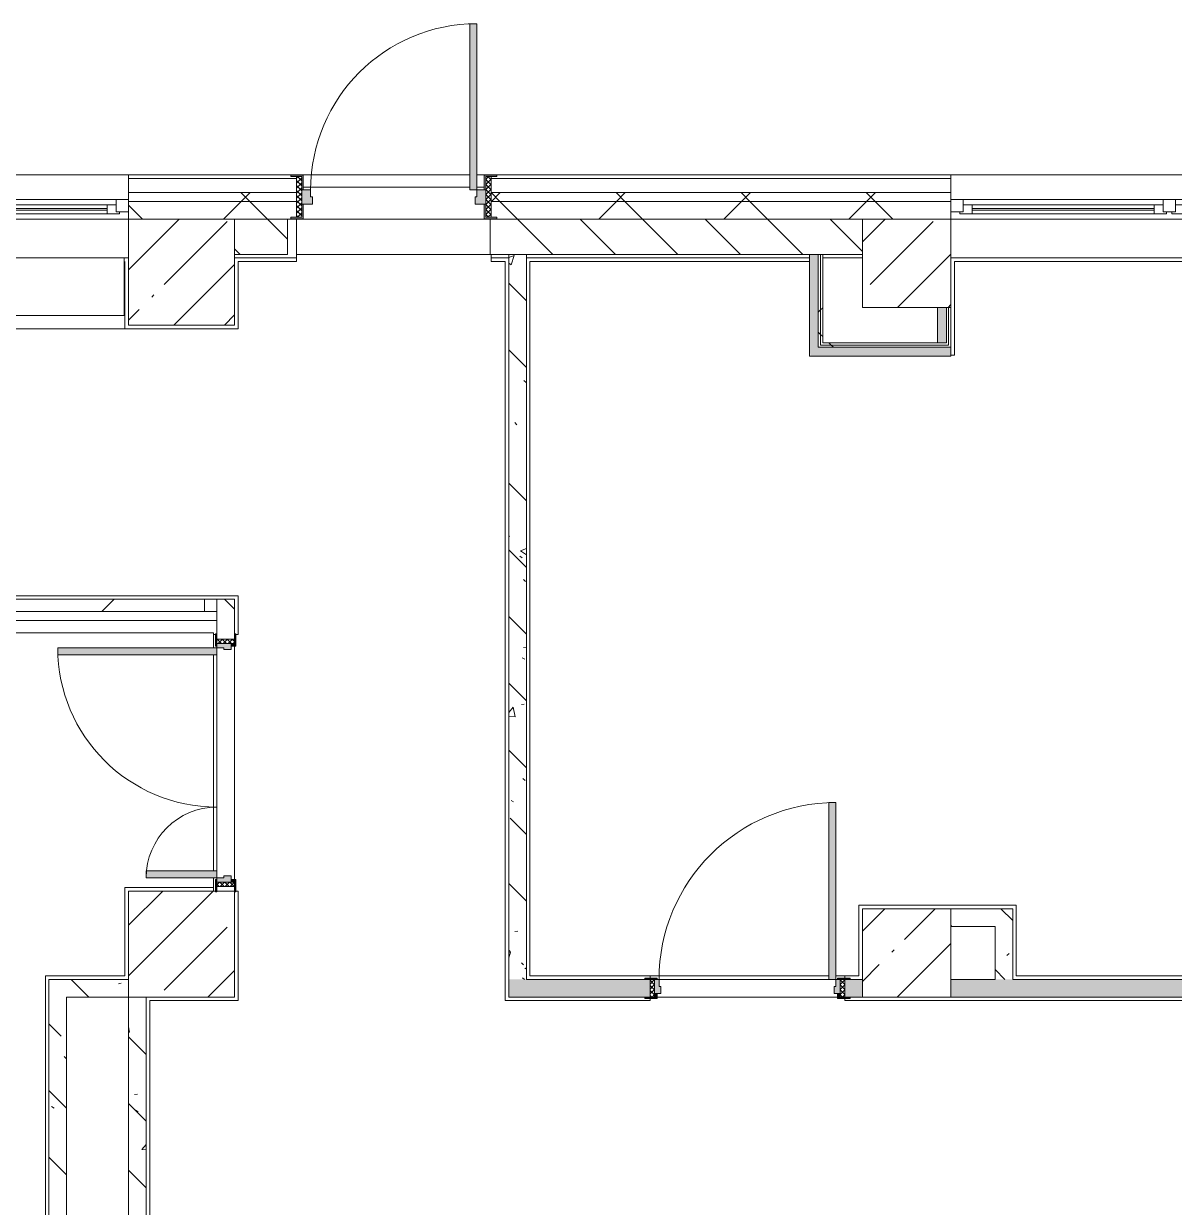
# Model space of a CAD drawing. Header units: millimetres. Extents: x 81368 to 286493, y -8553 to 29000.
# Drawn here: x 225050 to 231557, y 21511 to 28205 of the extents above; entities that cross this region are included whole.
import ezdxf

# ---------------------------------------------------------------- set-up
doc = ezdxf.new("R2010")
doc.units = ezdxf.units.MM
for name, color, linetype, lineweight, true_color in [('A-DOOR-5', 7, 'Continuous', 5, 0xe2e2e2), ('A-DOOR-6', 7, 'Continuous', 5, 0xaaaaaa), ('A-DOOR-FRAM-4', 7, 'Continuous', 5, 0xe2e2e2), ('A-DOOR-FRAM-5', 7, 'Continuous', 5, 0xaaaaaa), ('A-FLOR-3', 7, 'Continuous', 5, 0xaaaaaa), ('I-WALL-4', 7, 'Continuous', 5, 0xe7e7e7), ('I-WALL-5', 7, 'Continuous', 9, 0xe7e7e7), ('I-WALL-8', 7, 'Continuous', 5, 0x787878)]:
    doc.layers.add(name, color=color, linetype=linetype, lineweight=lineweight, true_color=true_color)
for name, color, linetype, lineweight in [('A-GLAZ-2', 7, 'Continuous', 5), ('A-GLAZ-CURT-1', 7, 'Continuous', 5), ('A-GLAZ-CWMG-2', 7, 'Continuous', 5), ('A-WALL', 7, 'Continuous', 9), ('A-WALL-6', 7, 'Continuous', 5), ('I-WALL-6', 7, 'Continuous', 5), ('S-COLS-1', 7, 'Continuous', 5)]:
    doc.layers.add(name, color=color, linetype=linetype, lineweight=lineweight)
pattern_1 = [(45, (159482.88, 0), (-285.1231, 285.1231), []), (45, (159768, 0), (-285.1231, 285.1231), [504.031, -100.806, 16.764, -84.042])]
pattern_2 = [(135, (159482.9, 0), (-377.1708, -377.1708), [533.4, -88.9, 17.78, -88.9]), (135, (159482.9, 376.94), (-377.1708, -377.1708), []), (50, (159482.9, 0), (637.6445, -55.7866), [66.675, -733.425]), (355, (159482.9, 0), (-123.3494, 668.699), [53.34, -586.74]), (100.451, (159536, -4.65), (514.299, 612.908), [56.665, -623.315]), (46.184, (159482.9, 177.8), (948.7764, -147.15), [100.012, -1100.137]), (96.636, (159561.9, 165.5), (830.909, 865.997), [84.998, -934.973]), (351.184, (159482.9, 177.8), (830.918, 865.988), [80.01, -880.11]), (21, (159571.8, 133.35), (530.6506, -357.9283), [66.675, -733.425]), (326, (159571.8, 133.35), (216.308, 644.6585), [53.34, -586.74]), (71.451, (159616, 103.5), (746.9596, 286.7243), [56.665, -623.315]), (37.5, (159482.88, 0), (10.81053, 295.9426), [16.764, -562.864, 16.764, -578.866, -588.962]), (37.5, (159482.88, 0), (10.81053, 295.9426), [-1175.258, 16.764, -572.198]), (7.5, (159482.88, 0), (233.8692, 350.6318), [16.764, -322.834, 16.764, -549.529, -224.472]), (7.5, (159482.88, 0), (233.8692, 350.6318), [-905.891, 16.764, -207.708]), (327.5, (159284.63, 0), (474.5678, -20.0513), [16.764, -205.486, 16.764, -676.656, -920.115]), (327.5, (159284.63, 0), (474.5678, -20.0513), [-915.67, 16.764, -903.351]), (317.5, (159195.73, 0), (518.4522, 88.9934), [16.764, -272.161, 16.764, -443.738, -653.415]), (317.5, (159195.73, 0), (518.4522, 88.9934), [-749.427, 16.764, -636.651])]
pattern_3 = [(45, (159482.9, 0), (-353.5534, 353.5534), []), (135, (159482.9, 0), (-353.5534, -353.5534), [])]
pattern_4 = [(45, (159482.9, 0), (-530.33, 530.33), []), (135, (159482.9, 0), (-530.33, -530.33), [])]

# ---------------------------------------------------------------- blocks, each defined once
blk = doc.blocks.new('Системная панель - Стекло - 70мм-31693610-1_2_3_птичка')
at = {"layer": 'A-GLAZ-CURT-1'}
h = blk.add_hatch(dxfattribs=at)
h.set_pattern_fill('FP_101', color=256, style=0, pattern_type=2)
h.set_pattern_definition([(225, (66547.5, 24415), (1414.214, -1414.214), [1000, -3000]), (225, (67547.5, 24915), (1414.214, -1414.214), [3000, -1000]), (225, (65547.5, 25415), (1414.214, -1414.214), [1000, -3000])])
h.paths.add_polyline_path([(-284.2, 35), (-542.5, 35), (-542.5, -35), (542.5, -35), (542.5, 35), (-258.1, 35)])
for p, q in [((542.5, 35), (-542.5, 35)), ((-542.5, 35), (-542.5, -35)), ((542.5, -35), (542.5, 35)), ((-542.5, -35), (542.5, -35))]:
    blk.add_line(p, q, dxfattribs=at)
blk = doc.blocks.new('BSC_Колонна _Прямоугольная - 500х500-V75-1_2_3_птичка')
at = {"layer": 'S-COLS-1'}
h = blk.add_hatch(dxfattribs=at)
h.set_pattern_fill('FP_118', color=256, style=0, pattern_type=2)
h.set_pattern_definition([(45, (-70560, -22950), (-285.1231, 285.1231), []), (45, (-70274.88, -22950), (-285.1231, 285.1231), [504.031, -100.806, 16.764, -84.042])])
h.paths.add_polyline_path([(250, -250), (250, 250), (-250, 250), (-250, -250), (103.4, -250)])
for p, q in [((250, 250), (-250, 250)), ((-250, 250), (-250, -250)), ((250, -250), (250, 250)), ((-250, -250), (250, -250))]:
    blk.add_line(p, q, dxfattribs=at)
blk = doc.blocks.new('120_Окно_СКБ_3Ст - 120_Окно_СКБ_3Ст_5100-21641134-1_2_3_птичка')
at = {"layer": 'A-GLAZ-2'}
for p, q in [((-2550, -75), (-2550, -5)), ((-2550, -5), (-2480, -5)), ((2550, -5), (-2550, -5)), ((-2480, -5), (-2480, -75)), ((-1720, -35), (-2480, -35)), ((-2480, -35), (-2480, -75)), ((-2430, -85), (-2430, -35)), ((-2430, -55), (-1770, -55)), ((-1770, -65), (-2430, -65)), ((-1770, -85), (-1770, -35)), ((-1720, -75), (-1720, -5)), ((-1720, -5), (-1650, -5)), ((-1720, -75), (-1720, -35)), ((-1650, -5), (-1650, -75)), ((1650, -35), (-1650, -35)), ((1650, -45), (-1650, -45)), ((1650, -75), (1650, -5)), ((1650, -5), (1720, -5)), ((1720, -5), (1720, -75)), ((2480, -35), (1720, -35)), ((1720, -35), (1720, -75)), ((1770, -85), (1770, -35)), ((1770, -55), (2430, -55)), ((2430, -65), (1770, -65)), ((2430, -85), (2430, -35)), ((2480, -75), (2480, -5)), ((2480, -5), (2550, -5)), ((2480, -75), (2480, -35)), ((2550, -5), (2550, -75)), ((-2480, -75), (-2550, -75)), ((-2550, -75), (-2500, -75)), ((-2480, -75), (-2500, -75)), ((-2500, -75), (-2500, -85)), ((-2500, -85), (-1700, -85)), ((-1700, -85), (-2500, -85)), ((-1650, -75), (-1720, -75)), ((-1700, -75), (-1720, -75)), ((-1700, -75), (1700, -75)), ((-1700, -85), (-1700, -75)), ((1720, -75), (1650, -75)), ((1720, -75), (1700, -75)), ((1700, -75), (1700, -85)), ((1700, -85), (2500, -85)), ((2500, -85), (1700, -85)), ((2550, -75), (2480, -75)), ((2500, -75), (2480, -75)), ((2500, -75), (2550, -75)), ((2500, -85), (2500, -75))]:
    blk.add_line(p, q, dxfattribs=at)
blk = doc.blocks.new('120_Окно_СКБ_2Ст - 120_Окно_СКБ_2Ст 2100х2400 _мал створка справа_-19092174-1_2_3_птичка')
at = {"layer": 'A-GLAZ-2'}
for p, q in [((-1050, -75), (-1050, -5)), ((-1050, -5), (-980, -5)), ((1050, -5), (-1050, -5)), ((-980, -5), (-980, -75)), ((150, -35), (-980, -35)), ((-980, -35), (-980, -75)), ((-930, -85), (-930, -35)), ((-930, -55), (100, -55)), ((100, -65), (-930, -65)), ((100, -85), (100, -35)), ((150, -75), (150, -5)), ((150, -5), (220, -5)), ((150, -75), (150, -35)), ((220, -5), (220, -75)), ((980, -35), (220, -35)), ((220, -35), (220, -75)), ((270, -85), (270, -35)), ((270, -55), (930, -55)), ((930, -65), (270, -65)), ((930, -85), (930, -35)), ((980, -75), (980, -5)), ((980, -5), (1050, -5)), ((980, -75), (980, -35)), ((1050, -5), (1050, -75)), ((-980, -75), (-1050, -75)), ((-1050, -75), (-1000, -75)), ((-980, -75), (-1000, -75)), ((-1000, -75), (-1000, -85)), ((-1000, -85), (170, -85)), ((170, -85), (-1000, -85)), ((220, -75), (150, -75)), ((170, -75), (150, -75)), ((170, -75), (200, -75)), ((170, -85), (170, -75)), ((220, -75), (200, -75)), ((200, -75), (200, -85)), ((200, -85), (1000, -85)), ((1000, -85), (200, -85)), ((1050, -75), (980, -75)), ((1000, -75), (980, -75)), ((1000, -75), (1050, -75)), ((1000, -85), (1000, -75))]:
    blk.add_line(p, q, dxfattribs=at)
blk = doc.blocks.new('110_Дверь_СКБ_1Ст_Наружная - ДН-2д_л__ Дверь из подвала ЛК _900 мм в свету_ 3300-22851703-1_2_3_птичка')
at = {"layer": 'A-DOOR-5'}
h = blk.add_hatch(color=256, dxfattribs=at)
h.paths.add_polyline_path([(-500.5, 50), (-492.5, 50), (-492.5, 133), (-562.5, 133), (-562.5, 125), (-500.5, 125), (-500.5, 65)])
h.paths.add_polyline_path([(539.5, 50), (539.5, 125), (601.5, 125), (601.5, 133), (531.5, 133), (531.5, 50)])
h = blk.add_hatch(color=256, dxfattribs=at)
h.paths.add_polyline_path([(539.5, -30), (539.5, 50), (489.5, 50), (489.5, 10), (479.5, 10), (479.5, -30), (489.5, -30)])
h.paths.add_polyline_path([(-440.5, -30), (-440.5, 10), (-450.5, 10), (-450.5, 50), (-500.5, 50), (-500.5, -30), (-450.5, -30)])
h = blk.add_hatch(color=256, dxfattribs=at)
h.paths.add_polyline_path([(540.4, -113), (601.5, -113), (601.5, -105), (539.5, -105), (539.5, -30), (531.5, -30), (531.5, -113), (539.5, -113)])
h.paths.add_polyline_path([(-501.4, -113), (-492.5, -113), (-492.5, -30), (-500.5, -30), (-500.5, -105), (-562.5, -105), (-562.5, -113), (-529.5, -113)])
at = {"layer": 'A-DOOR-6'}
h = blk.add_hatch(dxfattribs=at)
h.set_pattern_fill('FP_171', color=256, style=0, pattern_type=2)
h.set_pattern_definition([(135, (1756.41, 199.685), (-14.14214, -14.14214), []), (225, (1756.41, 199.685), (14.14214, -14.14214), [])])
h.paths.add_polyline_path([(559.5, -105), (569.5, -105), (569.5, 125), (539.5, 121.6), (539.5, -105)])
at = {"layer": 'A-DOOR-FRAM-4'}
blk.add_hatch(color=256, dxfattribs=at).paths.add_polyline_path([(449.5, 50), (489.5, 50), (489.5, 990), (449.5, 990), (449.5, 65)])
at = {"layer": 'A-DOOR-FRAM-5'}
h = blk.add_hatch(dxfattribs=at)
h.set_pattern_fill('FP_172', color=256, style=0, pattern_type=2)
h.set_pattern_definition([(45, (-366.384, 199.685), (-14.1421, 14.1421), []), (135, (-366.384, 199.685), (-14.1421, -14.1421), [])])
h.paths.add_polyline_path([(-530.5, -105), (-500.5, -105), (-500.5, 125), (-530.5, 125), (-530.5, -50.9)])
at = {"layer": 'A-DOOR-6'}
for p, q in [((489.5, 990), (449.5, 990)), ((449.5, 990), (449.5, 50)), ((489.5, 50), (489.5, 990)), ((-492.5, 133), (-562.5, 133)), ((-562.5, 133), (-562.5, 125)), ((-562.5, 125), (-500.5, 125)), ((-500.5, 125), (-500.5, 50)), ((-492.5, 50), (-492.5, 133)), ((601.5, 133), (531.5, 133)), ((531.5, 133), (531.5, 50)), ((539.5, 50), (539.5, 125)), ((539.5, 125), (601.5, 125)), ((601.5, 125), (601.5, 133)), ((-500.5, 50), (-492.5, 50)), ((449.5, 50), (489.5, 50)), ((531.5, 50), (539.5, 50)), ((-492.5, -30), (-500.5, -30)), ((-500.5, -30), (-500.5, -105)), ((-492.5, -113), (-492.5, -30)), ((539.5, -30), (531.5, -30)), ((531.5, -30), (531.5, -113)), ((539.5, -105), (539.5, -30)), ((-562.5, -105), (-562.5, -113)), ((-500.5, -105), (-562.5, -105)), ((-562.5, -113), (-492.5, -113)), ((531.5, -113), (601.5, -113)), ((601.5, -105), (539.5, -105)), ((601.5, -113), (601.5, -105))]:
    blk.add_line(p, q, dxfattribs=at)
blk.add_arc((489.5, 50), 940, 90, 180, dxfattribs=at)
at = {"layer": 'A-DOOR-FRAM-5'}
for p, q in [((-500.5, 125), (-530.5, 125)), ((-530.5, 125), (-530.5, -105)), ((-500.5, -105), (-500.5, 125)), ((569.5, 125), (539.5, 125)), ((539.5, 125), (539.5, -105)), ((569.5, -105), (569.5, 125)), ((-450.5, 50), (-500.5, 50)), ((-500.5, 50), (-500.5, -30)), ((-450.5, 10), (-450.5, 50)), ((-440.5, 10), (-450.5, 10)), ((-440.5, -30), (-440.5, 10)), ((489.5, 10), (479.5, 10)), ((479.5, 10), (479.5, -30)), ((489.5, 50), (489.5, 10)), ((539.5, 50), (489.5, 50)), ((539.5, -30), (539.5, 50)), ((-500.5, -30), (-440.5, -30)), ((479.5, -30), (539.5, -30)), ((-530.5, -105), (-500.5, -105)), ((539.5, -105), (569.5, -105))]:
    blk.add_line(p, q, dxfattribs=at)
blk = doc.blocks.new('110_Дверь_СКБ_2Ст - Д-10а_ СОШ_Дв_1450x2100h_Горячий цех-V155-1_2_3_птичка')
at = {"layer": 'A-DOOR-5'}
for points in [[(622.5, 841), (622.5, 50), (662.5, 50), (662.5, 950), (622.5, 950)], [(-637.5, 62.8), (-637.5, 50), (-597.5, 50), (-597.5, 450), (-637.5, 450), (-637.5, 70)]]:
    blk.add_hatch(color=256, dxfattribs=at).paths.add_polyline_path(points)
h = blk.add_hatch(color=256, dxfattribs=at)
h.paths.add_polyline_path([(-662.5, 50), (-662.5, -30), (-627.5, -30), (-627.5, 10), (-637.5, 10), (-637.5, 50), (-647.5, 50)])
h.paths.add_polyline_path([(652.5, -6), (652.5, -30), (687.5, -30), (687.5, 50), (662.5, 50), (662.5, 10), (652.5, 10)])
at = {"layer": 'A-DOOR-6'}
h = blk.add_hatch(dxfattribs=at)
h.set_pattern_fill('FP_23', color=256, style=0, pattern_type=2)
h.set_pattern_definition([(135, (1601.41, 114.685), (-14.14214, -14.14214), []), (225, (1601.41, 114.685), (14.14214, -14.14214), [])])
h.paths.add_polyline_path([(687.5, 50), (687.5, -50), (712.5, -50), (712.5, 50)])
at = {"layer": 'A-DOOR-FRAM-4'}
for points in [[(-717.5, 58), (-712.5, 50), (-647.5, 50), (-647.5, 58), (-712.5, 58)], [(672.5, 58), (672.5, 50), (742.5, 50), (737.5, 58), (687.5, 58)], [(-717.5, -50), (-712.5, -58), (-647.5, -58), (-647.5, -50), (-712.5, -50)], [(-662.5, -50), (-647.5, -50), (-647.5, -30), (-662.5, -30)], [(672.5, -50), (687.5, -50), (687.5, -30), (672.5, -30)], [(672.5, -50), (672.5, -58), (742.5, -58), (737.5, -50), (687.5, -50)]]:
    blk.add_hatch(color=256, dxfattribs=at).paths.add_polyline_path(points)
at = {"layer": 'A-DOOR-FRAM-5'}
h = blk.add_hatch(dxfattribs=at)
h.set_pattern_fill('FP_24', color=256, style=0, pattern_type=2)
h.set_pattern_definition([(45, (-521.384, 114.685), (-14.1421, 14.1421), []), (135, (-521.384, 114.685), (-14.1421, -14.1421), [])])
h.paths.add_polyline_path([(-687.5, -50), (-662.5, -50), (-662.5, 50), (-687.5, 50)])
at = {"layer": 'A-DOOR-6'}
for p, q in [((662.5, 950), (622.5, 950)), ((622.5, 950), (622.5, 50)), ((662.5, 50), (662.5, 950)), ((-637.5, 450), (-637.5, 50)), ((-597.5, 450), (-637.5, 450)), ((-597.5, 50), (-597.5, 450)), ((-637.5, 50), (-597.5, 50)), ((622.5, 50), (662.5, 50))]:
    blk.add_line(p, q, dxfattribs=at)
for centre, radius, start, end in [((662.5, 50), 900, 90, 180), ((-637.5, 50), 400, 0, 90)]:
    blk.add_arc(centre, radius, start, end, dxfattribs=at)
at = {"layer": 'A-DOOR-FRAM-5'}
for p, q in [((-647.5, 58), (-717.5, 58)), ((-717.5, 58), (-717.5, 50)), ((-717.5, 50), (-647.5, 50)), ((-662.5, 50), (-687.5, 50)), ((-687.5, 50), (-687.5, -50)), ((-637.5, 50), (-662.5, 50)), ((-662.5, 50), (-662.5, -30)), ((-662.5, -50), (-662.5, 50)), ((-647.5, 50), (-647.5, 58)), ((-637.5, 10), (-637.5, 50)), ((-627.5, 10), (-637.5, 10)), ((-627.5, -30), (-627.5, 10)), ((662.5, 10), (652.5, 10)), ((652.5, 10), (652.5, -30)), ((662.5, 50), (662.5, 10)), ((687.5, 50), (662.5, 50)), ((742.5, 58), (672.5, 58)), ((672.5, 58), (672.5, 50)), ((672.5, 50), (742.5, 50)), ((687.5, -30), (687.5, 50)), ((712.5, 50), (687.5, 50)), ((687.5, 50), (687.5, -50)), ((712.5, -50), (712.5, 50)), ((742.5, 50), (742.5, 58)), ((-647.5, -50), (-717.5, -50)), ((-717.5, -50), (-717.5, -58)), ((-717.5, -58), (-647.5, -58)), ((-687.5, -50), (-662.5, -50)), ((-662.5, -30), (-627.5, -30)), ((-647.5, -30), (-662.5, -30)), ((-662.5, -30), (-662.5, -50)), ((-662.5, -50), (-647.5, -50)), ((-647.5, -50), (-647.5, -30)), ((-647.5, -58), (-647.5, -50)), ((652.5, -30), (687.5, -30)), ((687.5, -30), (672.5, -30)), ((672.5, -30), (672.5, -50)), ((672.5, -50), (687.5, -50)), ((742.5, -50), (672.5, -50)), ((672.5, -50), (672.5, -58)), ((672.5, -58), (742.5, -58)), ((687.5, -50), (687.5, -30)), ((687.5, -50), (712.5, -50)), ((742.5, -58), (742.5, -50))]:
    blk.add_line(p, q, dxfattribs=at)
blk = doc.blocks.new('Прямоугольный импост - 50 x 70 мм-23766160-1_2_3_птичка')
at = {"layer": 'A-GLAZ-CWMG-2'}
for p, q in [((0, 35), (-70, 35)), ((-70, 35), (-70, -35)), ((0, -35), (0, 35)), ((-70, -35), (0, -35))]:
    blk.add_line(p, q, dxfattribs=at)
blk = doc.blocks.new('110_Дверь_СКБ_1Ст_Внутренняя1 - Д-11 1100x2100h_кладовые _все__ коридор _между помещениями блока столовой__ моечные _все_-V175-1_2_3_птичка')
at = {"layer": 'A-DOOR-5'}
h = blk.add_hatch(color=256, dxfattribs=at)
h.paths.add_polyline_path([(537.5, 50), (512.5, 50), (512.5, 10), (502.5, 10), (502.5, -30), (537.5, -30)])
h.paths.add_polyline_path([(-497.5, 50), (-512.5, 50), (-512.5, -30), (-477.5, -30), (-477.5, 10), (-487.5, 10), (-487.5, 50)])
at = {"layer": 'A-DOOR-6'}
h = blk.add_hatch(dxfattribs=at)
h.set_pattern_fill('FP_17', color=256, style=0, pattern_type=2)
h.set_pattern_definition([(135, (1751.41, 114.685), (-14.14214, -14.14214), []), (225, (1751.41, 114.685), (14.14214, -14.14214), [])])
h.paths.add_polyline_path([(537.5, 50), (537.5, -50), (562.5, -50), (562.5, 50)])
at = {"layer": 'A-DOOR-FRAM-4'}
for points in [[(512.5, 1050), (472.5, 1050), (472.5, 50), (512.5, 50), (512.5, 907.6)], [(-537.5, 58), (-567.5, 58), (-562.5, 50), (-497.5, 50), (-497.5, 58), (-535.4, 58)], [(537.5, 58), (522.5, 58), (522.5, 50), (592.5, 50), (592.5, 58), (542.5, 58)], [(-497.5, -50), (-567.5, -50), (-562.5, -58), (-497.5, -56.4)], [(-497.5, -30), (-512.5, -30), (-512.5, -50), (-497.5, -50)], [(522.5, -30), (522.5, -50), (537.5, -50), (537.5, -30)], [(562.5, -50), (522.5, -50), (522.5, -58), (592.5, -58), (592.5, -50)]]:
    blk.add_hatch(color=256, dxfattribs=at).paths.add_polyline_path(points)
at = {"layer": 'A-DOOR-FRAM-5'}
h = blk.add_hatch(dxfattribs=at)
h.set_pattern_fill('FP_18', color=256, style=0, pattern_type=2)
h.set_pattern_definition([(45, (-371.384, 114.685), (-14.1421, 14.1421), []), (135, (-371.384, 114.685), (-14.1421, -14.1421), [])])
h.paths.add_polyline_path([(-512.5, 50), (-537.5, 50), (-537.2, -50), (-512.5, -50)])
at = {"layer": 'A-DOOR-6'}
for p, q in [((512.5, 1050), (472.5, 1050)), ((472.5, 1050), (472.5, 50)), ((512.5, 50), (512.5, 1050)), ((472.5, 50), (512.5, 50))]:
    blk.add_line(p, q, dxfattribs=at)
blk.add_arc((512.5, 50), 1000, 90, 180, dxfattribs=at)
at = {"layer": 'A-DOOR-FRAM-5'}
for p, q in [((-497.5, 58), (-567.5, 58)), ((-567.5, 58), (-567.5, 50)), ((-567.5, 50), (-497.5, 50)), ((-512.5, 50), (-537.5, 50)), ((-537.5, 50), (-537.5, -50)), ((-487.5, 50), (-512.5, 50)), ((-512.5, 50), (-512.5, -30)), ((-512.5, -50), (-512.5, 50)), ((-497.5, 50), (-512.5, 50)), ((-512.5, 50), (-512.5, 49)), ((-512.5, 49), (-497.5, 49)), ((-497.5, 50), (-497.5, 58)), ((-497.5, 49), (-497.5, 50)), ((-487.5, 10), (-487.5, 50)), ((-477.5, 10), (-487.5, 10)), ((-477.5, -30), (-477.5, 10)), ((512.5, 10), (502.5, 10)), ((502.5, 10), (502.5, -30)), ((512.5, 50), (512.5, 10)), ((537.5, 50), (512.5, 50)), ((592.5, 58), (522.5, 58)), ((522.5, 58), (522.5, 50)), ((537.5, 50), (522.5, 50)), ((522.5, 50), (522.5, 49)), ((522.5, 50), (592.5, 50)), ((522.5, 49), (537.5, 49)), ((537.5, -30), (537.5, 50)), ((562.5, 50), (537.5, 50)), ((537.5, 50), (537.5, -50)), ((537.5, 49), (537.5, 50)), ((562.5, -50), (562.5, 50)), ((592.5, 50), (592.5, 58)), ((-497.5, -50), (-567.5, -50)), ((-567.5, -50), (-567.5, -58)), ((-567.5, -58), (-497.5, -58)), ((-537.5, -50), (-512.5, -50)), ((-512.5, -30), (-477.5, -30)), ((-497.5, -30), (-512.5, -30)), ((-512.5, -30), (-512.5, -50)), ((-512.5, -50), (-497.5, -50)), ((-497.5, -50), (-497.5, -30)), ((-497.5, -58), (-497.5, -50)), ((502.5, -30), (537.5, -30)), ((537.5, -30), (522.5, -30)), ((522.5, -30), (522.5, -50)), ((522.5, -50), (537.5, -50)), ((592.5, -50), (522.5, -50)), ((522.5, -50), (522.5, -58)), ((522.5, -58), (592.5, -58)), ((537.5, -50), (537.5, -30)), ((537.5, -50), (562.5, -50)), ((592.5, -58), (592.5, -50))]:
    blk.add_line(p, q, dxfattribs=at)
blk = doc.blocks.new('Зашивка приборов отопления10 - Зашивка приборов отопления-33278020-1_2_3_птичка')
at = {"layer": 'A-WALL-6'}
for p, q in [((51570, 26880), (51570, 26555)), ((56925.6, 26880), (51570, 26880)), ((56925.6, 26555), (56925.6, 26880)), ((51570, 26555), (56925.6, 26555)), ((56930, 26555), (51570, 26555)), ((51570, 26555), (51570, 26480)), ((56930, 26480), (56930, 26555)), ((51570, 26480), (56930, 26480))]:
    blk.add_line(p, q, dxfattribs=at)

msp = doc.modelspace()

# ---------------------------------------------------------------- hatches: boundary and pattern name
at = {"layer": 'A-WALL-6'}
h = msp.add_hatch(dxfattribs=at)
h.set_pattern_fill('FP_89', color=256, style=0, pattern_type=2)
h.set_pattern_definition(pattern_3)
h.paths.add_polyline_path([(242908, 27200), (244452.9, 27200), (244452.9, 27250), (239832.9, 27250), (239832.9, 27200), (242708, 27200)])
h.paths.add_polyline_path([(230292.9, 27200), (230292.9, 27250), (227692.9, 27250), (227692.9, 27200), (229792.9, 27200)])
h.paths.add_polyline_path([(226242.9, 27200), (226592.9, 27200), (226592.9, 27250), (225642.9, 27250), (225642.9, 27200)])
h.paths.add_polyline_path([(232392.9, 27200), (233732.9, 27200), (233732.9, 27250), (232392.9, 27250), (232392.9, 27210)])
h.paths.add_polyline_path([(236732.9, 27200), (236732.9, 27250), (235832.9, 27250), (235832.9, 27200), (236232.9, 27200)])
h.paths.add_polyline_path([(217187.9, 27200), (217187.9, 27250), (216342.9, 27250), (216342.9, 27200)])
h.paths.add_polyline_path([(219775, 27200), (220542.9, 27200), (220542.9, 27250), (219487.9, 27250), (219487.9, 27200)])
h.paths.add_polyline_path([(208242.9, 27200), (208242.9, 27250), (207142.9, 27250), (207142.9, 27200), (207642.9, 27200)])
h.paths.add_polyline_path([(214242.9, 27200), (214242.9, 27250), (213342.9, 27250), (213342.9, 27200), (214198.1, 27200)])
h.paths.add_polyline_path([(211242.9, 27200), (211242.9, 27250), (210342.9, 27250), (210342.9, 27200)])
h.paths.add_polyline_path([(204042.9, 27200), (204042.9, 27250), (201642.9, 27250), (201642.9, 27200), (203044.4, 27200)])
h = msp.add_hatch(dxfattribs=at)
h.set_pattern_fill('FP_89', color=256, style=0, pattern_type=2)
h.set_pattern_definition(pattern_3)
h.paths.add_polyline_path([(202242.9, 27100), (204042.9, 27100), (204042.9, 27200), (201642.9, 27200), (201642.9, 27100)])
h.paths.add_polyline_path([(220242.9, 27100), (220542.9, 27100), (220542.9, 27200), (219487.9, 27200), (219487.9, 27100), (219775, 27100)])
h.paths.add_polyline_path([(243582.9, 27100), (244452.9, 27100), (244448.3, 27200), (239832.9, 27198.1), (239832.9, 27100), (242908, 27100)])
h.paths.add_polyline_path([(210882.9, 27100), (211242.9, 27100), (211242.9, 27200), (210342.9, 27200), (210342.9, 27100)])
h.paths.add_polyline_path([(213342.9, 27100), (214242.9, 27100), (214242.9, 27200), (213342.9, 27200), (213342.9, 27140)])
h.paths.add_polyline_path([(207342.9, 27100), (208242.9, 27100), (208242.9, 27200), (207142.9, 27200), (207142.9, 27100)])
h.paths.add_polyline_path([(226560.9, 27100), (226560.9, 27102), (226560.9, 27110), (226592.9, 27110), (226592.9, 27200), (225642.9, 27200), (225642.9, 27100), (226542.9, 27100)])
h.paths.add_polyline_path([(217187.9, 27100), (217187.9, 27200), (216342.9, 27200), (216342.9, 27100), (216832.9, 27100)])
h.paths.add_polyline_path([(236232.9, 27100), (236732.9, 27100), (236732.9, 27200), (235832.9, 27200), (235832.9, 27100)])
h.paths.add_polyline_path([(227724.9, 27100), (230292.9, 27100), (230292.9, 27200), (227692.9, 27200), (227692.9, 27110), (227724.9, 27110), (227724.9, 27102), (227692.9, 27100)])
h.paths.add_polyline_path([(233022.9, 27100), (233732.9, 27100), (233732.9, 27200), (232392.9, 27200), (232392.9, 27100)])
h = msp.add_hatch(dxfattribs=at)
h.set_pattern_fill('FP_100', color=256, style=0, pattern_type=2)
h.set_pattern_definition([(135, (159482.88, 0), (-176.7767, -176.7767), [])])
h.paths.add_polyline_path([(216832.9, 26900), (217187.9, 26900), (217187.9, 27100), (216342.9, 27100), (216342.9, 26900)])
h.paths.add_polyline_path([(202242.9, 26900), (204042.9, 26900), (204042.9, 27100), (202242.9, 27100), (202242.9, 27061.4)])
h.paths.add_polyline_path([(210480.2, 26900), (211242.9, 26900), (211242.9, 27100), (210342.9, 27100), (210342.9, 26900)])
h.paths.add_polyline_path([(213342.9, 26900), (213642.9, 26900), (213642.9, 27100), (213342.9, 27100), (213342.9, 26969.4)])
h.paths.add_polyline_path([(240132.9, 26900), (240132.9, 27100), (239832.9, 27100), (239832.9, 26900)])
h.paths.add_polyline_path([(220242.9, 26900), (220542.9, 26900), (220542.9, 27100), (220242.9, 27100), (220242.9, 26953.9)])
h.paths.add_polyline_path([(236232.9, 26900), (236232.9, 27100), (235832.9, 27100), (235832.9, 26900), (235911.1, 26900)])
h.paths.add_polyline_path([(226542.9, 26900), (226542.9, 27100), (226242.9, 27100), (226242.9, 26900)])
h.paths.add_polyline_path([(219487.9, 26900), (219642.9, 26900), (219642.9, 27100), (219487.9, 27100), (219487.9, 26936.5)])
h.paths.add_polyline_path([(227688.9, 26900), (229792.9, 26900), (229792.9, 27100), (227688.9, 27100), (227688.9, 27091.3)])
h.paths.add_polyline_path([(233732.9, 26900), (233732.9, 27100), (233522.9, 27100), (233522.9, 26900)])
h.paths.add_polyline_path([(233022.9, 26900), (233022.9, 27100), (232392.9, 27100), (232392.9, 26900)])
h.paths.add_polyline_path([(207142.9, 26900), (207642.9, 26900), (207642.9, 27100), (207142.9, 27100), (207142.9, 27079.6)])
at = {"layer": 'I-WALL-4'}
msp.add_hatch(color=256, dxfattribs=at).paths.add_polyline_path([(230267.9, 26400), (230267.9, 26600), (230217.9, 26600), (230217.9, 26400)])
at = {"layer": 'I-WALL-5'}
for points in [[(229498.5, 26375), (229543.5, 26375), (229543.5, 26900), (229493.5, 26900), (229493.5, 26375)], [(230292.9, 26325), (230292.9, 26375), (229493.5, 26375), (229498.9, 26325), (229999.2, 26325)]]:
    msp.add_hatch(color=256, dxfattribs=at).paths.add_polyline_path(points)
at = {"layer": 'I-WALL-6'}
h = msp.add_hatch(dxfattribs=at)
h.set_pattern_fill('FP_187', color=256, style=0, pattern_type=2)
h.set_pattern_definition(pattern_4)
h.paths.add_polyline_path([(229543.5, 26387.5), (229556, 26390.6), (229556, 26900), (229543.5, 26900), (229543.5, 26400)])
h = msp.add_hatch(dxfattribs=at)
h.set_pattern_fill('FP_187', color=256, style=0, pattern_type=2)
h.set_pattern_definition(pattern_4)
h.paths.add_polyline_path([(229556, 26400), (229568.5, 26400), (229568.5, 26900), (229556, 26900), (229556, 26532.4)])
h = msp.add_hatch(dxfattribs=at)
h.set_pattern_fill('FP_187', color=256, style=0, pattern_type=2)
h.set_pattern_definition(pattern_4)
h.paths.add_polyline_path([(230267.9, 26375), (230292.9, 26375), (230292.9, 26387.5), (229543.5, 26387.3), (229543.5, 26375), (230217.9, 26375)])
h = msp.add_hatch(dxfattribs=at)
h.set_pattern_fill('FP_187', color=256, style=0, pattern_type=2)
h.set_pattern_definition(pattern_4)
h.paths.add_polyline_path([(230267.9, 26387.5), (230280.4, 26387.5), (230280.4, 26400), (229556, 26400), (229556, 26387.5), (230217.9, 26387.5)])
at = {"layer": 'I-WALL-8'}
h = msp.add_hatch(dxfattribs=at)
h.set_pattern_fill('FP_98', color=256, style=0, pattern_type=2)
h.set_pattern_definition(pattern_2)
h.paths.add_polyline_path([(227892.9, 22800), (227892.9, 26900), (227792.9, 26900), (227792.9, 22800)])
h = msp.add_hatch(dxfattribs=at)
h.set_pattern_fill('FP_98', color=256, style=0, pattern_type=2)
h.set_pattern_definition(pattern_2)
h.paths.add_polyline_path([(226242.9, 23300), (226242.9, 23325), (226142.9, 23320), (226142.9, 23300)])
h.paths.add_polyline_path([(226142.9, 24725), (226242.9, 24725), (226242.9, 24950), (226142.9, 24950), (226142.9, 24750)])
h = msp.add_hatch(dxfattribs=at)
h.set_pattern_fill('FP_98', color=256, style=0, pattern_type=2)
h.set_pattern_definition(pattern_2)
h.paths.add_polyline_path([(230542.9, 23100), (230642.9, 23100), (230642.9, 23200), (230292.9, 23200), (230292.9, 23100), (230312.9, 23100)])
h = msp.add_hatch(dxfattribs=at)
h.set_pattern_fill('FP_98', color=256, style=0, pattern_type=2)
h.set_pattern_definition(pattern_2)
h.paths.add_polyline_path([(230542.9, 22800), (230642.9, 22800), (230642.9, 23100), (230542.9, 23100), (230542.9, 22820)])
h = msp.add_hatch(dxfattribs=at)
h.set_pattern_fill('FP_98', color=256, style=0, pattern_type=2)
h.set_pattern_definition(pattern_2)
h.paths.add_polyline_path([(225203.5, 15550), (225292.9, 15550), (225292.9, 15750), (225192.9, 15750), (225192.9, 15550)])
h.paths.add_polyline_path([(225192.9, 16450), (225292.9, 16450), (225292.9, 22800), (225192.9, 22800), (225192.9, 16530)])
h = msp.add_hatch(dxfattribs=at)
h.set_pattern_fill('FP_98', color=256, style=0, pattern_type=2)
h.set_pattern_definition(pattern_2)
h.paths.add_polyline_path([(225292.9, 22700), (225642.9, 22700), (225642.9, 22800), (225292.9, 22800)])
h = msp.add_hatch(dxfattribs=at)
h.set_pattern_fill('FP_98', color=256, style=0, pattern_type=2)
h.set_pattern_definition(pattern_2)
h.paths.add_polyline_path([(236732.9, 22700), (236832.9, 22700), (236832.9, 22800), (236732.9, 22800), (236732.9, 22709.1)])
h.paths.add_polyline_path([(235651.7, 22700), (236232.9, 22700), (236232.9, 22800), (235227.7, 22800), (235227.7, 22700), (235612.9, 22700)])
h.paths.add_polyline_path([(238182.7, 22700), (240132.9, 22700), (240132.9, 22800), (237932.9, 22800), (237932.9, 22700), (237962.9, 22700)])
h.paths.add_polyline_path([(241682.9, 22700), (241912.9, 22700), (241912.9, 22800), (241712.9, 22798), (241712.9, 22790), (241682.9, 22790), (241682.9, 22710), (241712.9, 22710), (241712.9, 22702), (241682.9, 22702)])
h.paths.add_polyline_path([(240712.1, 22700), (240702.9, 22702), (240702.9, 22710), (240732.9, 22710), (240732.9, 22790), (240702.9, 22790), (240702.9, 22798), (240632.9, 22796.4), (240632.9, 22700), (240702.9, 22700)])
h.paths.add_polyline_path([(229722.9, 22700), (229792.9, 22704), (229792.9, 22800), (229692.9, 22800), (229692.9, 22700)])
h.paths.add_polyline_path([(228592.9, 22700), (228592.9, 22800), (227792.9, 22800), (227792.9, 22700), (228567.9, 22700)])
h.paths.add_polyline_path([(233522.9, 22700), (234127.7, 22700), (234127.7, 22800), (233522.9, 22800), (233522.9, 22730.9)])
h.paths.add_polyline_path([(232152.9, 22700), (233022.9, 22700), (233022.9, 22800), (230292.9, 22800), (230292.9, 22700), (230928.7, 22700)])
h = msp.add_hatch(dxfattribs=at)
h.set_pattern_fill('FP_98', color=256, style=0, pattern_type=2)
h.set_pattern_definition(pattern_2)
h.paths.add_polyline_path([(225742.9, 21150), (225742.9, 22700), (225642.9, 22700), (225642.9, 21150)])
at = {"layer": 'S-COLS-1'}
h = msp.add_hatch(dxfattribs=at)
h.set_pattern_fill('FP_69', color=256, style=0, pattern_type=2)
h.set_pattern_definition(pattern_1)
h.paths.add_polyline_path([(225642.9, 26500), (226242.9, 26500), (226242.9, 27100), (225642.9, 27100), (225642.9, 26555)])
h = msp.add_hatch(dxfattribs=at)
h.set_pattern_fill('FP_69', color=256, style=0, pattern_type=2)
h.set_pattern_definition(pattern_1)
h.paths.add_polyline_path([(229792.9, 26600), (230292.9, 26600), (230292.9, 27100), (229792.9, 27100), (229792.9, 26880)])
h = msp.add_hatch(dxfattribs=at)
h.set_pattern_fill('FP_69', color=256, style=0, pattern_type=2)
h.set_pattern_definition(pattern_1)
h.paths.add_polyline_path([(226242.9, 22700), (226242.9, 23300), (225642.9, 23300), (225642.9, 22700), (226122.9, 22700)])

# ---------------------------------------------------------------- linework, layer by layer
at = {"layer": 'A-FLOR-3'}
for p, q in [((227572.9, 27350), (226593.9, 27350)), ((227692.9, 27350), (227612.9, 27350)), ((226593.9, 27102), (226593.9, 26860)), ((225622.9, 26555), (225622.9, 26860)), ((226593.9, 26860), (226262.9, 26860)), ((226262.9, 26860), (226262.9, 26480)), ((227692.9, 26860), (227692.9, 26880)), ((227772.9, 26860), (227692.9, 26860)), ((227772.9, 22680), (227772.9, 26860)), ((229493.5, 26860), (227912.9, 26860)), ((227912.9, 26860), (227912.9, 22820)), ((233002.9, 26860), (230312.9, 26860)), ((230312.9, 26860), (230312.9, 26330)), ((226262.9, 26480), (225622.9, 26480)), ((230312.9, 26330), (230292.9, 26330)), ((217432.9, 24970), (226262.9, 24970)), ((226262.9, 24970), (226262.9, 24750)), ((226122.9, 24760), (220212.9, 24760)), ((226122.9, 24675), (226122.9, 24760)), ((226134.9, 24750), (226122.9, 24750)), ((226262.9, 24750), (226250.9, 24750)), ((226122.9, 24635), (226122.9, 23415)), ((226122.9, 23300), (226122.9, 23375)), ((225622.9, 22820), (225622.9, 23320)), ((225622.9, 23320), (226122.9, 23320)), ((226250.9, 23300), (226262.9, 23300)), ((226262.9, 23300), (226262.9, 22680)), ((229772.9, 22820), (229772.9, 23220)), ((229772.9, 23220), (230662.9, 23220)), ((230662.9, 23220), (230662.9, 22820)), ((225172.9, 16530), (225172.9, 22820)), ((225172.9, 22820), (225622.9, 22820)), ((227912.9, 22820), (229602.9, 22820)), ((228592.9, 22820), (228592.9, 22808)), ((229642.9, 22820), (229772.9, 22820)), ((229692.9, 22808), (229692.9, 22820)), ((230662.9, 22820), (232152.9, 22820)), ((228592.9, 22692), (228592.9, 22680)), ((229692.9, 22680), (229692.9, 22692)), ((226262.9, 22680), (225762.9, 22680)), ((225762.9, 22680), (225762.9, 21170)), ((228592.9, 22680), (227772.9, 22680)), ((234127.7, 22680), (229692.9, 22680))]:
    msp.add_line(p, q, dxfattribs=at)
at = {"layer": 'A-WALL'}
for p, q in [((226592.9, 27330), (225642.9, 27330)), ((230292.9, 27330), (227692.9, 27330)), ((226592.9, 27250), (225642.9, 27250)), ((230292.9, 27250), (227692.9, 27250)), ((226592.9, 27200), (225642.9, 27200)), ((230292.9, 27200), (227692.9, 27200)), ((226542.9, 27100), (226242.9, 27100)), ((226242.9, 27100), (226542.9, 27100)), ((229792.9, 27100), (227692.9, 27100)), ((227692.9, 27100), (229792.9, 27100)), ((227892.9, 26900), (227792.9, 26900)), ((229543.5, 26900), (229543.5, 26375)), ((229556, 26900), (229556, 26387.5)), ((230267.9, 26400), (230267.9, 26600)), ((230280.4, 26387.5), (230280.4, 26600)), ((229543.5, 26375), (230292.9, 26375)), ((229556, 26387.5), (230280.4, 26387.5)), ((230217.9, 26400), (230267.9, 26400))]:
    msp.add_line(p, q, dxfattribs=at)
at = {"layer": 'A-WALL-6'}
for p, q in [((211242.9, 27350), (226592.9, 27350)), ((225642.9, 27350), (225642.9, 27100)), ((236732.9, 27350), (227692.9, 27350)), ((230292.9, 27100), (230292.9, 27350)), ((226630.9, 27280), (227572.9, 27280)), ((227612.9, 27280), (227654.9, 27280)), ((225642.9, 27100), (220542.9, 27100)), ((225642.9, 27100), (226242.9, 27100)), ((226242.9, 27100), (226242.9, 26900)), ((226542.9, 26900), (226542.9, 27100)), ((226542.9, 27100), (226592.9, 27100)), ((227688.9, 27100), (226592.9, 27100)), ((227692.9, 27100), (227688.9, 27100)), ((227688.9, 27100), (227688.9, 26900)), ((229792.9, 26900), (229792.9, 27100)), ((232392.9, 27100), (229792.9, 27100)), ((226242.9, 26900), (226542.9, 26900)), ((227688.9, 26900), (227792.9, 26900)), ((227892.9, 26900), (229792.9, 26900))]:
    msp.add_line(p, q, dxfattribs=at)
at = {"layer": 'I-WALL-6'}
for p, q in [((220542.9, 27100), (225642.9, 27100)), ((226592.9, 27100), (227688.9, 27100)), ((226592.9, 26880), (226592.9, 27100)), ((230292.9, 27100), (232392.9, 27100)), ((225642.9, 26880), (220242.9, 26880)), ((226592.9, 26880), (226242.9, 26880)), ((226592.9, 26900), (227688.9, 26900)), ((227692.9, 26900), (227692.9, 26880)), ((227792.9, 26880), (227692.9, 26880)), ((227792.9, 26900), (227792.9, 22700)), ((227892.9, 22800), (227892.9, 26900)), ((229493.5, 26880), (227892.9, 26880)), ((229493.5, 26900), (229493.5, 26325)), ((229568.5, 26400), (229568.5, 26900)), ((229792.9, 26880), (229568.5, 26880)), ((233022.9, 26880), (230292.9, 26880)), ((230217.9, 26600), (230217.9, 26400)), ((230292.9, 26600), (230217.9, 26600)), ((230292.9, 26325), (230292.9, 26600)), ((230217.9, 26400), (229568.5, 26400)), ((229493.5, 26325), (230292.9, 26325)), ((226242.9, 24950), (226142.9, 24950)), ((226142.9, 24950), (226142.9, 24755)), ((226242.9, 24755), (226242.9, 24950)), ((226142.9, 24830), (220192.9, 24830)), ((226142.9, 23415), (226142.9, 24635)), ((226242.9, 24685), (226242.9, 23365)), ((226142.9, 23300), (226242.9, 23300)), ((230642.9, 23200), (230292.9, 23200)), ((230642.9, 22800), (230642.9, 23200)), ((230292.9, 23100), (230542.9, 23100)), ((230542.9, 23100), (230542.9, 22800)), ((225192.9, 22800), (225192.9, 16530)), ((225642.9, 22800), (225192.9, 22800)), ((225642.9, 22800), (225642.9, 21150)), ((228562.9, 22800), (227892.9, 22800)), ((228642.9, 22800), (229602.9, 22800)), ((229792.9, 22800), (229722.9, 22800)), ((230542.9, 22800), (230292.9, 22800)), ((232172.9, 22800), (230642.9, 22800)), ((225292.9, 21150), (225292.9, 22700)), ((225292.9, 22700), (225742.9, 22700)), ((225742.9, 21150), (225742.9, 22700)), ((227792.9, 22700), (228562.9, 22700)), ((229652.9, 22700), (228632.9, 22700)), ((229722.9, 22700), (229792.9, 22700)), ((230292.9, 22700), (233022.9, 22700))]:
    msp.add_line(p, q, dxfattribs=at)
at = {"layer": 'S-COLS-1'}
for p, q in [((226242.9, 27100), (225642.9, 27100)), ((225642.9, 27100), (225642.9, 26500)), ((226242.9, 26900), (226242.9, 27100)), ((230292.9, 27100), (229792.9, 27100)), ((229792.9, 27100), (229792.9, 26900)), ((230292.9, 26600), (230292.9, 27100)), ((226242.9, 26500), (226242.9, 26900)), ((229792.9, 26900), (229792.9, 26600)), ((229792.9, 26600), (230292.9, 26600)), ((225642.9, 26500), (226242.9, 26500)), ((226134.9, 23300), (225642.9, 23300)), ((225642.9, 23300), (225642.9, 22700)), ((226242.9, 23300), (226142.9, 23300)), ((226242.9, 22700), (226242.9, 23295)), ((225642.9, 22700), (226242.9, 22700))]:
    msp.add_line(p, q, dxfattribs=at)

# ---------------------------------------------------------------- block references
at = {"layer": 'A-DOOR-6'}
for name, p in [('110_Дверь_СКБ_1Ст_Наружная - ДН-2д_л__ Дверь из подвала ЛК _900 мм в свету_ 3300-22851703-1_2_3_птичка', (227123.4, 27215)), ('110_Дверь_СКБ_1Ст_Внутренняя1 - Д-11 1100x2100h_кладовые _все__ коридор _между помещениями блока столовой__ моечные _все_-V175-1_2_3_птичка', (229130.4, 22750))]:
    msp.add_blockref(name, p, dxfattribs=at)
at = {"layer": 'A-DOOR-6', "rotation": 89.99999999999982}
msp.add_blockref('110_Дверь_СКБ_2Ст - Д-10а_ СОШ_Дв_1450x2100h_Горячий цех-V155-1_2_3_птичка', (226192.9, 24012.5), dxfattribs=at)
at = {"layer": 'A-GLAZ-2'}
for name, p in [('120_Окно_СКБ_3Ст - 120_Окно_СКБ_3Ст_5100-21641134-1_2_3_птичка', (223092.9, 27215)), ('120_Окно_СКБ_2Ст - 120_Окно_СКБ_2Ст 2100х2400 _мал створка справа_-19092174-1_2_3_птичка', (231342.9, 27215))]:
    msp.add_blockref(name, p, dxfattribs=at)
at = {"layer": 'A-GLAZ-CURT-1', "rotation": 180}
msp.add_blockref('Системная панель - Стекло - 70мм-31693610-1_2_3_птичка', (225530.4, 24915), dxfattribs=at)
at = {"layer": 'A-GLAZ-CWMG-2'}
msp.add_blockref('Прямоугольный импост - 50 x 70 мм-23766160-1_2_3_птичка', (226142.9, 24915), dxfattribs=at)
at = {"layer": 'A-WALL-6'}
msp.add_blockref('Зашивка приборов отопления10 - Зашивка приборов отопления-33278020-1_2_3_птичка', (168692.9, 0), dxfattribs=at)
at = {"layer": 'S-COLS-1'}
msp.add_blockref('BSC_Колонна _Прямоугольная - 500х500-V75-1_2_3_птичка', (230042.9, 22950), dxfattribs=at)

doc.saveas('drawing.dxf')
